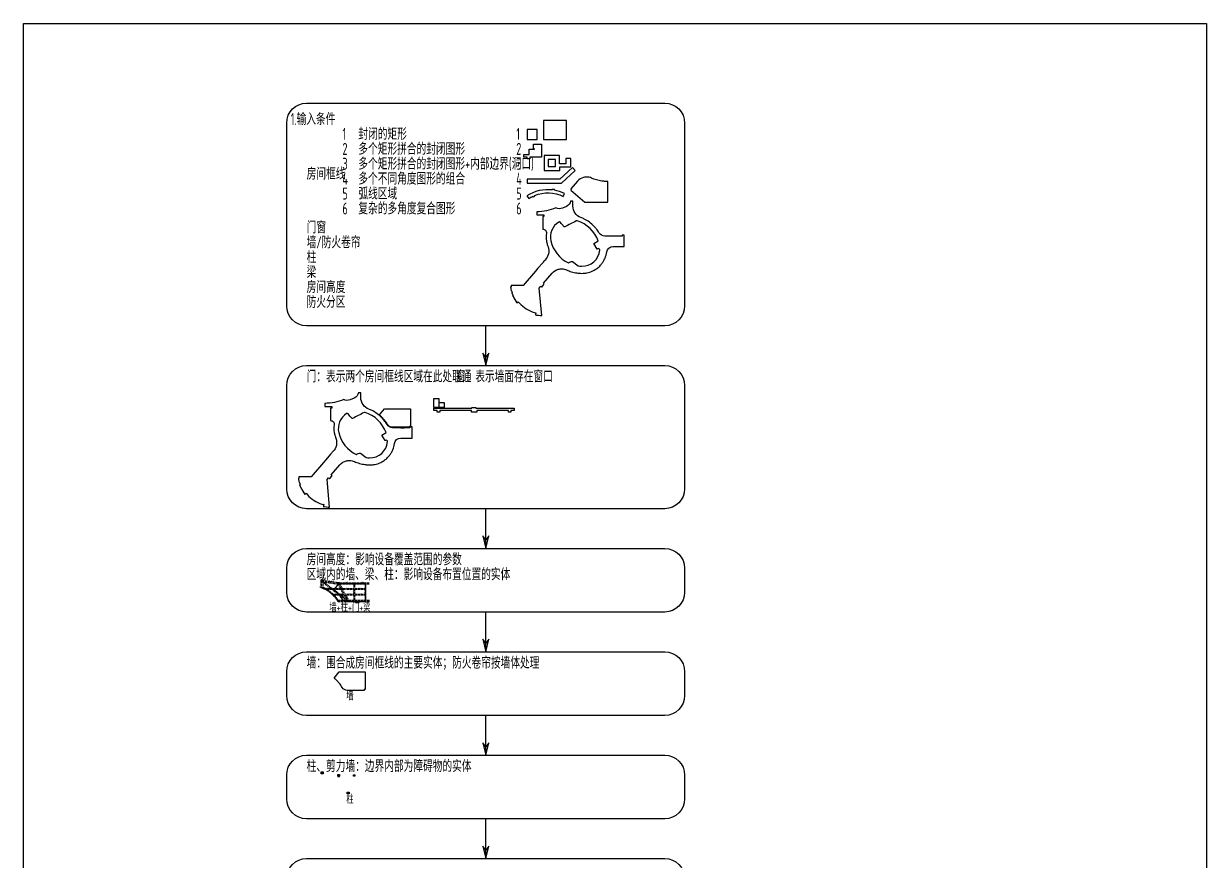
# Model space of a CAD drawing. Header units: millimetres. Extents: x 0 to 4164250, y 0 to 1261500.
# Drawn here: x 644500 to 1239000, y 840587 to 1261500 of the extents above; entities that cross this region are included whole.
import ezdxf
from ezdxf.enums import TextEntityAlignment as Align

# ---------------------------------------------------------------- set-up
doc = ezdxf.new("R2010")
doc.units = ezdxf.units.MM
doc.header["$LTSCALE"] = 1000
doc.linetypes.add('__覆盖_S20-tplt_TEN25IN7$0$DASHED', pattern=[0.75, 0.5, -0.25])
for name, color, linetype in [('C-SHET-SHET', 144, 'Continuous'), ('E-UNIV-DIAG', 2, 'Continuous'), ('E-UNIV-NOTE', 6, 'Continuous'), ('S_BEAM', 4, '__覆盖_S20-tplt_TEN25IN7$0$DASHED'), ('S_BEAM_SECD', 142, '__覆盖_S20-tplt_TEN25IN7$0$DASHED'), ('S_BEAM_SECD_TEXT_HORZ', 9, 'Continuous'), ('S_BEAM_SECD_TEXT_VERT', 211, 'Continuous'), ('S_BEAM_TEXT_HORZ', 7, 'Continuous'), ('S_BEAM_TEXT_VERT', 41, 'Continuous'), ('房间框线', 30, 'Continuous'), ('柱子', 7, 'Continuous'), ('门窗框线', 114, 'Continuous')]:
    doc.layers.add(name, color=color, linetype=linetype)
doc.styles.add('__覆盖_S20-tplt_TEN25IN7$0$TH-STYLE1', font='Tssdeng.shx', dxfattribs={"width": 0.7, "bigfont": 'Tssdchn.shx'})
doc.styles.add('TH-STYLE3', font='tssdeng.shx', dxfattribs={"width": 0.65, "bigfont": 'tssdchn.shx'})

msp = doc.modelspace()

# ---------------------------------------------------------------- linework, layer by layer
at = {"layer": 'C-SHET-SHET'}
msp.add_lwpolyline([(644500, 1261500), (1239000, 1261500), (1239000, 0), (644500, 0)], close=True, dxfattribs=at)
at = {"layer": 'E-UNIV-DIAG', "color": 3}
for points in [[(966750, 1109500), (786750, 1109500, -0.414213562), (776750, 1119500), (776750, 1211500, -0.414213562), (786750, 1221500), (966750, 1221500, -0.414213562), (976750, 1211500), (976750, 1119500, -0.414213562)], [(966750, 1017500), (786750, 1017500, -0.414213562), (776750, 1027500), (776750, 1079500, -0.414213562), (786750, 1089500), (966750, 1089500, -0.414213562), (976750, 1079500), (976750, 1027500, -0.414213562)], [(966750, 965500), (786750, 965500, -0.414213562), (776750, 975500), (776750, 987500, -0.414213562), (786750, 997500), (966750, 997500, -0.414213562), (976750, 987500), (976750, 975500, -0.414213562)], [(966750, 913500), (786750, 913500, -0.414213562), (776750, 923500), (776750, 935500, -0.414213562), (786750, 945500), (966750, 945500, -0.414213562), (976750, 935500), (976750, 923500, -0.414213562)], [(966750, 861500), (786750, 861500, -0.414213562), (776750, 871500), (776750, 883500, -0.414213562), (786750, 893500), (966750, 893500, -0.414213562), (976750, 883500), (976750, 871500, -0.414213562)], [(966750, 809500), (786750, 809500, -0.414213562), (776750, 819500), (776750, 831500, -0.414213562), (786750, 841500), (966750, 841500, -0.414213562), (976750, 831500), (976750, 819500, -0.414213562)]]:
    msp.add_lwpolyline(points, format="xyb", close=True, dxfattribs=at)
at = {"layer": 'E-UNIV-DIAG'}
for points in [[(876750, 1089500), (876750, 1109500)], [(876750, 1089500), (878250, 1095776.24), (876750, 1093776.24), (875250, 1095776.24), (876750, 1089500)], [(876750, 997500), (876750, 1017500)], [(876750, 997500), (878250, 1003776.24), (876750, 1001776.24), (875250, 1003776.24), (876750, 997500)], [(876750, 945500), (876750, 965500)], [(876750, 945500), (878250, 951776.24), (876750, 949776.24), (875250, 951776.24), (876750, 945500)], [(876750, 893500), (876750, 913500)], [(876750, 893500), (878250, 899776.24), (876750, 897776.24), (875250, 899776.24), (876750, 893500)], [(876750, 841500), (876750, 861500)], [(876750, 841500), (878250, 847776.24), (876750, 845776.24), (875250, 847776.24), (876750, 841500)]]:
    msp.add_lwpolyline(points, dxfattribs=at)
at = {"layer": 'S_BEAM'}
for p, q in [((802450.19, 980194.28), (794900.12, 981272.89)), ((794050.12, 980633.63), (794050.12, 977810.63)), ((802450.19, 979487.18), (794425.25, 980633.63)), ((807200.18, 971073.57), (794580.92, 980633.63)), ((794850.13, 980633.63), (794850.12, 977498.68)), ((807453.38, 971383.57), (794900.12, 980893.63)), ((802698.91, 979433.57), (807200.18, 971157.9)), ((802899.71, 980130.06), (803250.19, 980079.99)), ((803250.19, 980133.58, 0), (810300.18, 980133.58, 0)), ((803250.19, 979733.58, 0), (810300.18, 979733.58, 0)), ((803250.19, 979675.75), (807760.44, 971383.58)), ((810450.18, 979433.58, 0), (810450.18, 971233.57, 0)), ((810850.18, 979433.58, 0), (810850.18, 971233.57, 0)), ((811000.18, 980133.57, 0), (818350.18, 980133.57, 0)), ((811000.18, 979733.57, 0), (818350.18, 979733.57, 0)), ((807200.18, 971233.57), (802300.68, 971233.57)), ((807200.18, 970633.57), (802663.46, 970633.57)), ((818350.18, 971233.57), (808100.18, 971233.57)), ((818350.18, 970633.57), (808100.18, 970633.57))]:
    msp.add_line(p, q, dxfattribs=at)
at = {"layer": 'S_BEAM_SECD'}
for p, q in [((799200.97, 977133.58), (795656.9, 977133.58)), ((799596.97, 976833.58), (796244.49, 976833.58)), ((803949.91, 977133.58), (799863.38, 977133.58)), ((804113.08, 976833.58), (800259.38, 976833.58)), ((810450.18, 977133.58), (804632.92, 977133.58)), ((810450.18, 976833.58), (804796.1, 976833.58)), ((816100.18, 977133.58), (810850.18, 977133.58)), ((816100.18, 976833.58), (810850.18, 976833.58)), ((816100.18, 979733.57), (816100.18, 971233.57)), ((816400.18, 979733.57), (816400.18, 971233.57)), ((802896.97, 974333.58), (799723.43, 974333.58)), ((803292.97, 974033.58), (800034.54, 974033.58)), ((805472.88, 974333.58), (803592.02, 974333.58)), ((805636.05, 974033.58), (803955.37, 974033.58)), ((810450.18, 974333.58), (806155.89, 974333.58)), ((810450.18, 974033.58), (806319.06, 974033.58)), ((816100.18, 974333.58), (810850.18, 974333.58)), ((816100.18, 974033.58), (810850.18, 974033.58))]:
    msp.add_line(p, q, dxfattribs=at)
for centre, radius, start, end in [((788476.28, 962362.8), 16421.99, 30.2411046, 72.60745021), ((788492.01, 962374.81), 16806.01, 61.42392409, 67.76549417), ((788492.01, 962374.81), 16706.01, 31.60574383, 59.93805764)]:
    msp.add_arc(centre, radius, start, end, dxfattribs=at)
at = {"layer": '房间框线'}
for points in [[(897560.97, 1203209.03), (902560.97, 1203209.03), (902560.97, 1208209.03), (897560.97, 1208209.03)], [(917454.41, 1212759.03), (905854.41, 1212759.03), (905854.41, 1203209.03), (917454.41, 1203209.03)], [(914003.56, 1187694.49), (914003.56, 1189494.49), (919503.56, 1189494.49), (919503.56, 1193694.49), (917003.56, 1193694.49), (917003.56, 1190894.49), (913903.56, 1190894.49), (913903.56, 1195194.49), (906203.56, 1195194.49), (906203.56, 1194244.49), (906103.56, 1194244.49), (906103.56, 1189444.49), (906203.56, 1189444.49), (906203.56, 1187694.49)], [(920384.43, 1189150.37), (914059.02, 1183245.4), (897600.05, 1183245.4), (897600.05, 1181245.4), (914847.47, 1181245.4), (921749.22, 1187688.41)], [(911903.56, 1189694.49), (911903.56, 1193194.49), (908203.56, 1193194.49), (908203.56, 1192244.49), (908103.56, 1192244.49), (908103.56, 1191444.49), (908203.56, 1191444.49), (908203.56, 1189694.49)], [(853240.41, 1068342.92), (850740.42, 1068342.92), (850740.42, 1072992.92), (853240.41, 1072992.92)], [(855940.42, 1068342.92), (853440.41, 1068342.92), (853440.41, 1070892.92), (855940.42, 1070892.92)], [(850740.41, 1068142.92), (869740.42, 1068142.92), (869740.42, 1068442.92), (871840.42, 1068442.92), (871840.41, 1068142.92), (891140.59, 1068142.92), (891140.59, 1066842.92), (889440.41, 1066842.92), (889440.41, 1066042.92), (888140.41, 1066042.92), (888140.41, 1066842.92), (872340.41, 1066842.92), (872340.41, 1066042.92), (869540.41, 1066042.92), (869540.41, 1066842.92), (853740.41, 1066842.92), (853740.41, 1066042.92), (852440.41, 1066042.92), (852440.41, 1066842.92), (850740.41, 1066842.92)]]:
    msp.add_lwpolyline(points, close=True, dxfattribs=at)
msp.add_lwpolyline([(904862.55, 1200863.32), (904862.55, 1194313.32), (898862.55, 1194313.32), (898862.55, 1193513.32), (897562.55, 1193513.32), (897562.55, 1194313.32), (895862.55, 1194313.32), (895862.55, 1195613.31), (898562.55, 1195613.31), (898562.55, 1198363.31), (901262.55, 1198363.31), (901262.55, 1198563.32), (900862.59, 1198563.31), (900862.59, 1200863.32), (904862.55, 1200863.33)], dxfattribs=at)
for points in [[(919537.04, 1178349.3), (919877.73, 1178055.3), (919552.78, 1177678.75), (926514.4, 1171671.26), (938227.21, 1171671.26), (938227.21, 1182086.26, -0.021143232), (936993, 1182107.44, -0.020165528), (935201.95, 1182286.71, -0.070822888), (929893.14, 1183821.89, 0.097129433), (927698.52, 1184334.02, 0.072777057), (925909.34, 1184136.96, 0.15346618), (922910.85, 1182258.95)], [(889521.37, 1129820.61), (889521.38, 1129070.66), (889284.59, 1129070.66), (889330.37, 1128633.6), (889462.12, 1127751.83), (889607.76, 1127050.31), (889801.55, 1127096.29), (890061.79, 1126099.65), (889869.7, 1126043.65), (890151.37, 1125170.43), (890482.59, 1124326.55), (890486.5, 1124317.35), (890578.54, 1124356.45, 0.060061963), (892460.94, 1121093.44), (893124.99, 1121624.98), (893758.92, 1120858.88, 0.126743345), (901096.43, 1116190.3), (901657.05, 1116047.65), (901662.54, 1116046.37), (901670.78, 1116081.83), (901963, 1116013.96), (901739.42, 1115051.33), (902343.6, 1114928.93), (903225.96, 1114801.21), (904134.87, 1114722.75), (904891.83, 1114699.17), (903679.76, 1128486.78), (904436.91, 1129364.18), (904891.16, 1128972.19), (906021.52, 1130282.07), (906021.52, 1130752.49), (905799.94, 1130943.69), (910153.74, 1135988.97, -0.152021144), (913281.5, 1137937.31, -0.072967074), (915070.68, 1138134.37, -0.095966598), (917368.26, 1137602.88, 0.034470114), (919940.39, 1136664.67, 0.033817269), (922616.19, 1136085.27, 0.022939562), (924407.24, 1135906, 0.026827212), (925820.86, 1135893.25, 0.036888367), (927608.26, 1136105.82, 0.063254514), (930608.9, 1137095.06, 0.055680586), (932933.98, 1138539.97, 0.040683964), (934426.43, 1139926.47, 0.036628578), (935540.87, 1141339.98, 0.014108749), (935926.79, 1141947.13, 0.03662859), (936733.56, 1143556.2, 0.063674577), (937570.4, 1146647.68, -0.373636224), (940741.77, 1149420.61), (946371.52, 1149420.61), (946371.52, 1155070.61), (945271.52, 1155070.61), (945271.52, 1154620.61), (936568.5, 1154620.61, -0.263529203), (933823.31, 1156175.46, 0.034531757), (932349.01, 1158288.69, 0.024331231), (931152.9, 1159633.79, 0.081947128), (926256.32, 1163217.3, 0.024331231), (924612.46, 1163950.61, -0.307417986), (920621.52, 1169742.33), (920621.52, 1172220.61), (919463.54, 1172220.61, -0.246120268), (917292, 1169541.75), (915292, 1168679.7, -0.232535743), (912017.88, 1168843.5, -0.108464558), (902471.52, 1166870.61), (902471.52, 1165270.61), (906021.52, 1165270.61), (906021.52, 1164470.61), (905421.52, 1164470.61), (905421.52, 1158170.61, -0.471872406), (907248.96, 1156063.59, 0.086633803), (907270.28, 1152191.2, 0.033564408), (907704.83, 1150456.46, 0.008192837), (908101.85, 1149293.32, -0.290445672), (906602.28, 1142587.96, 0.036712269), (905426.31, 1141225.22), (902996.93, 1138410), (901820.95, 1137047.25), (895584.75, 1129820.61)], [(920453.63, 1141830.11), (923271.78, 1139628.33, 0.025809068), (924958.28, 1139485.03, 0.405015708), (934050.2, 1147614, 0.630813976), (932979.42, 1148222.65, -0.025087001), (932812.45, 1148118.31), (931116.71, 1150832.06), (933289.04, 1152189.49, 0.234123038), (922756.41, 1162271, 0.196520459), (922266.26, 1162229.46, -0.000160731), (916474.6, 1159270.62, -0.358308857), (916040.22, 1159366, -0.000187057), (914327.68, 1161544.63, 0.381789356), (913474.98, 1161695.89, 0.320902462), (909511.62, 1152213.48, 0.227112064), (918325.81, 1141128.84, -0.193706044)], [(782879.39, 1033437.98), (782879.4, 1032688.03), (782642.61, 1032688.03), (782688.39, 1032250.97), (782820.13, 1031369.21), (782965.78, 1030667.68), (783159.57, 1030713.67), (783419.81, 1029717.02), (783227.72, 1029661.02), (783509.39, 1028787.8), (783840.61, 1027943.92), (783844.52, 1027934.72), (783936.56, 1027973.82, 0.060061963), (785818.96, 1024710.81), (786483.01, 1025242.35), (787116.94, 1024476.25, 0.126743345), (794454.45, 1019807.68), (795015.07, 1019665.02), (795020.56, 1019663.75), (795028.8, 1019699.21), (795321.02, 1019631.33), (795097.44, 1018668.7), (795701.62, 1018546.3), (796583.97, 1018418.58), (797492.89, 1018340.12), (798249.85, 1018316.54), (797037.78, 1032104.15), (797794.93, 1032981.55), (798249.18, 1032589.56), (799379.53, 1033899.44), (799379.53, 1034369.86), (799157.96, 1034561.07), (803511.76, 1039606.34, -0.152021144), (806639.52, 1041554.69, -0.072967074), (808428.7, 1041751.74, -0.095966598), (810726.28, 1041220.25, 0.034470114), (813298.4, 1040282.04, 0.033817269), (815974.2, 1039702.64, 0.022939562), (817765.25, 1039523.37, 0.026827212), (819178.87, 1039510.62, 0.036888367), (820966.28, 1039723.19, 0.063254514), (823966.92, 1040712.43, 0.055680586), (826292, 1042157.34, 0.040683964), (827784.45, 1043543.84, 0.036628578), (828898.89, 1044957.35, 0.014108749), (829284.81, 1045564.5, 0.03662859), (830091.58, 1047173.57, 0.063674577), (830928.42, 1050265.05, -0.373636224), (834099.79, 1053037.98), (839729.53, 1053037.98), (839729.53, 1058687.98), (838629.53, 1058687.98), (838629.53, 1058237.98), (829926.51, 1058237.98, -0.263529203), (827181.33, 1059792.84, 0.034531757), (825707.03, 1061906.06, 0.024331231), (824510.91, 1063251.16, 0.081947128), (819614.33, 1066834.68, 0.024331231), (817970.48, 1067567.98, -0.307417986), (813979.53, 1073359.7), (813979.53, 1075837.98), (812821.56, 1075837.98, -0.246120268), (810650.02, 1073159.12), (808650.02, 1072297.07, -0.232535743), (805375.9, 1072460.87, -0.108464558), (795829.53, 1070487.98), (795829.53, 1068887.98), (799379.53, 1068887.98), (799379.53, 1068087.98), (798779.53, 1068087.98), (798779.53, 1061787.98, -0.471872406), (800606.97, 1059680.96, 0.086633803), (800628.3, 1055808.57, 0.033564408), (801062.85, 1054073.83, 0.008192837), (801459.86, 1052910.7, -0.290445672), (799960.3, 1046205.33, 0.036712269), (798784.32, 1044842.59), (796354.94, 1042027.37), (795178.97, 1040664.62), (788942.77, 1033437.98)], [(813811.65, 1045447.48), (816629.8, 1043245.7, 0.025809068), (818316.3, 1043102.4, 0.405015708), (827408.22, 1051231.37, 0.630813976), (826337.44, 1051840.02, -0.025087001), (826170.47, 1051735.68), (824474.73, 1054449.44), (826647.05, 1055806.86, 0.234123038), (816114.42, 1065888.37, 0.196520459), (815624.28, 1065846.83, -0.000160731), (809832.62, 1062888, -0.358308857), (809398.24, 1062983.37, -0.000187057), (807685.69, 1065162, 0.381789356), (806833, 1065313.26, 0.320902462), (802869.64, 1055830.85, 0.227112064), (811683.82, 1044746.21, -0.193706044)], [(825876.82, 1067787.98), (838929.53, 1067787.98), (838929.53, 1058887.98), (838429.53, 1058887.98), (838429.53, 1058437.98), (829926.33, 1058437.98, -0.263559575), (827353.42, 1059895.96, 0.034911741), (825856.66, 1062039.12, 0.023703058), (824660.54, 1063384.22, 0.024950908), (823297.02, 1064646.02)], [(803147.46, 979933.58), (816200.18, 979933.58), (816200.18, 971033.58), (815700.18, 971033.58), (815700.18, 970583.58), (807196.98, 970583.58, -0.263559575), (804624.07, 972041.56, 0.034911741), (803127.31, 974184.72, 0.023703058), (801931.19, 975529.82, 0.024950908), (800567.67, 976791.62)], [(803147.46, 935433.58), (816200.18, 935433.58), (816200.18, 926533.58), (815700.18, 926533.58), (815700.18, 926083.58), (807196.98, 926083.58, -0.263559575), (804624.07, 927541.56, 0.034911741), (803127.31, 929684.72, 0.023703058), (801931.19, 931029.82, 0.024950908), (800567.67, 932291.62)]]:
    msp.add_lwpolyline(points, format="xyb", close=True, dxfattribs=at)
msp.add_lwpolyline([(900439.69, 1174695.35), (900584.73, 1174386.43), (901495.94, 1174798.6), (901356.92, 1175094.71, -0.211933231), (915683.78, 1174587.99), (916384.1, 1176026.58, 0.070172183), (911263.03, 1177683.53), (911303.35, 1178022.58), (910312.02, 1178154.74), (910273.39, 1177829.92, 0.175101834), (897510.25, 1174898.02), (898377.01, 1173553.13, -0.033395632), (900439.69, 1174695.35, 0.033395632)], format="xyb", dxfattribs=at)
at = {"layer": '柱子'}
for points in [[(794000.12, 981633.64), (795000.18, 981633.64), (795000.18, 980633.64), (794000.12, 980633.64)], [(794000.12, 981333.64), (794900.12, 981333.64), (794900.12, 980633.64), (794000.12, 980633.64)], [(794000.12, 981333.64), (794900.12, 981333.64), (794900.12, 980633.64), (794000.12, 980633.64)], [(803250.19, 980133.58), (802450.19, 980133.58), (802450.19, 980283.58), (803250.19, 980283.58), (803250.19, 980133.58)], [(802450.19, 980133.58), (803250.19, 980133.58), (803250.19, 979433.58), (802450.19, 979433.58)], [(803250.19, 979433.58), (802450.19, 979433.58), (802450.19, 979283.58), (803250.19, 979283.58), (803250.19, 979433.58)], [(810300.18, 980133.6), (811000.18, 980133.6), (811000.18, 979433.6), (810300.18, 979433.6)], [(807200.18, 971383.58), (808100.18, 971383.58), (808100.18, 970583.58), (807200.18, 970583.58)], [(794000.12, 885133.64), (795000.18, 885133.64), (795000.18, 884133.64), (794000.12, 884133.64)], [(794000.12, 884833.64), (794900.12, 884833.64), (794900.12, 884133.64), (794000.12, 884133.64)], [(794000.12, 884833.64), (794900.12, 884833.64), (794900.12, 884133.64), (794000.12, 884133.64)], [(803250.19, 883633.58), (802450.19, 883633.58), (802450.19, 883783.58), (803250.19, 883783.58), (803250.19, 883633.58)], [(802450.19, 883633.58), (803250.19, 883633.58), (803250.19, 882933.58), (802450.19, 882933.58)], [(803250.19, 882933.58), (802450.19, 882933.58), (802450.19, 882783.58), (803250.19, 882783.58), (803250.19, 882933.58)], [(810300.18, 883633.6), (811000.18, 883633.6), (811000.18, 882933.6), (810300.18, 882933.6)], [(807200.18, 874883.58), (808100.18, 874883.58), (808100.18, 874083.58), (807200.18, 874083.58)]]:
    msp.add_lwpolyline(points, close=True, dxfattribs=at)
at = {"layer": '门窗框线'}
for points in [[(853440.41, 1069492.92), (853240.41, 1069492.92), (853240.41, 1068442.92), (853440.41, 1068442.92)], [(854340.41, 1068342.92), (855640.41, 1068342.92), (855640.41, 1068142.92), (854340.41, 1068142.92)], [(835849.41, 1058437.98), (834049.41, 1058437.98), (834049.41, 1058237.98), (835849.41, 1058237.98)], [(813120.06, 970583.58), (811320.06, 970583.58), (811320.06, 970383.58), (813120.06, 970383.58)]]:
    msp.add_lwpolyline(points, close=True, dxfattribs=at)

# ---------------------------------------------------------------- texts
at = {"layer": 'E-UNIV-NOTE', "style": 'TH-STYLE3', "width": 0.65}
for s, p in [('1.输入条件', (778750, 1213500)), ('1', (804750, 1206000)), ('封闭的矩形', (812750, 1206000)), ('1', (892105.87, 1206000)), ('2', (804750, 1198500)), ('多个矩形拼合的封闭图形', (812750, 1198500)), ('2', (892105.87, 1198500)), ('房间框线', (786750, 1186000)), ('3', (804750, 1191000)), ('多个矩形拼合的封闭图形+内部边界(洞口)', (812750, 1191000)), ('3', (892105.87, 1191000)), ('4', (804750, 1183500)), ('多个不同角度图形的组合', (812750, 1183500)), ('4', (892105.87, 1183500)), ('5', (804750, 1176000)), ('弧线区域', (812750, 1176000)), ('5', (892105.87, 1176000)), ('6', (804750, 1168500)), ('复杂的多角度复合图形', (812750, 1168500)), ('6', (892105.87, 1168500)), ('门窗', (786750, 1159000)), ('墙/防火卷帘', (786750, 1151500)), ('柱', (786750, 1144000)), ('梁', (786750, 1136500)), ('房间高度', (786750, 1129000)), ('防火分区', (786750, 1121500)), ('门：表示两个房间框线区域在此处联通', (786750, 1084000)), ('窗：表示墙面存在窗口', (861750, 1084000)), ('房间高度：影响设备覆盖范围的参数', (786750, 992000)), ('区域内的墙、梁、柱：影响设备布置位置的实体', (786750, 984500)), ('墙：围合成房间框线的主要实体；防火卷帘按墙体处理', (786750, 940000)), ('柱、剪力墙：边界内部为障碍物的实体', (786750, 888000))]:
    msp.add_text(s, height=6000, dxfattribs=at).set_placement(p, align=Align.MIDDLE_LEFT)
at = {"layer": 'E-UNIV-NOTE', "style": 'TH-STYLE3', "width": 0.7}
for s, p in [('墙+柱+门+梁', (808522.36, 968177.81)), ('墙', (808522.36, 923677.81)), ('柱', (808522.36, 871677.81))]:
    msp.add_text(s, height=4000, dxfattribs=at).set_placement(p, align=Align.MIDDLE)
at = {"layer": 'S_BEAM_SECD_TEXT_HORZ', "style": '__覆盖_S20-tplt_TEN25IN7$0$TH-STYLE1', "width": 0.7}
for p in [(796731.99, 977133.58), (801315.88, 977133.58), (806569.2, 977133.58), (812689.1, 977133.58), (800692.18, 974333.58), (803682.9, 974333.58), (807377.43, 974333.58), (812689.1, 974333.58)]:
    msp.add_text('300×600', height=450, rotation=0.00002354, dxfattribs=at).set_placement(p, align=Align.BOTTOM_LEFT)
at = {"layer": 'S_BEAM_SECD_TEXT_VERT', "style": '__覆盖_S20-tplt_TEN25IN7$0$TH-STYLE1', "width": 0.7}
for s, rotation, p in [('400×700', 154.1938547, (795834.67, 977045.94, 0)), ('300×700', 90.00002354, (816100.18, 974595.44)), ('300×700', 136.05591126, (800518.7, 973533.45, 0))]:
    msp.add_text(s, height=450, rotation=rotation, dxfattribs=at).set_placement(p, align=Align.BOTTOM_LEFT)
at = {"layer": 'S_BEAM_TEXT_HORZ', "style": '__覆盖_S20-tplt_TEN25IN7$0$TH-STYLE1', "width": 0.7}
for s, rotation, p in [('700×1200', 351.69120863, (797913.63, 980842.38)), ('400×700', 359.821533, (805783.32, 980133.58, 0)), ('400×700', 359.821533, (813833.32, 980133.57, 0)), ('600×700/1000', 359.821533, (802988.6, 971233.57)), ('600×1000', 359.821533, (812700.99, 971233.57))]:
    msp.add_text(s, height=450, rotation=rotation, dxfattribs=at).set_placement(p, align=Align.BOTTOM_LEFT)
at = {"layer": 'S_BEAM_TEXT_VERT', "style": '__覆盖_S20-tplt_TEN25IN7$0$TH-STYLE1', "width": 0.7}
for s, rotation, p in [('800×800/1000', 90.00002354, (794050.96, 977597.89)), ('400×700', 143.76514806, (801339.04, 975513.83)), ('600×700', 118.07018643, (805159.6, 974909.55)), ('400×700', 90.00002354, (810450.18, 974678.77, 0))]:
    msp.add_text(s, height=450, rotation=rotation, dxfattribs=at).set_placement(p, align=Align.BOTTOM_LEFT)

doc.saveas('drawing.dxf')
